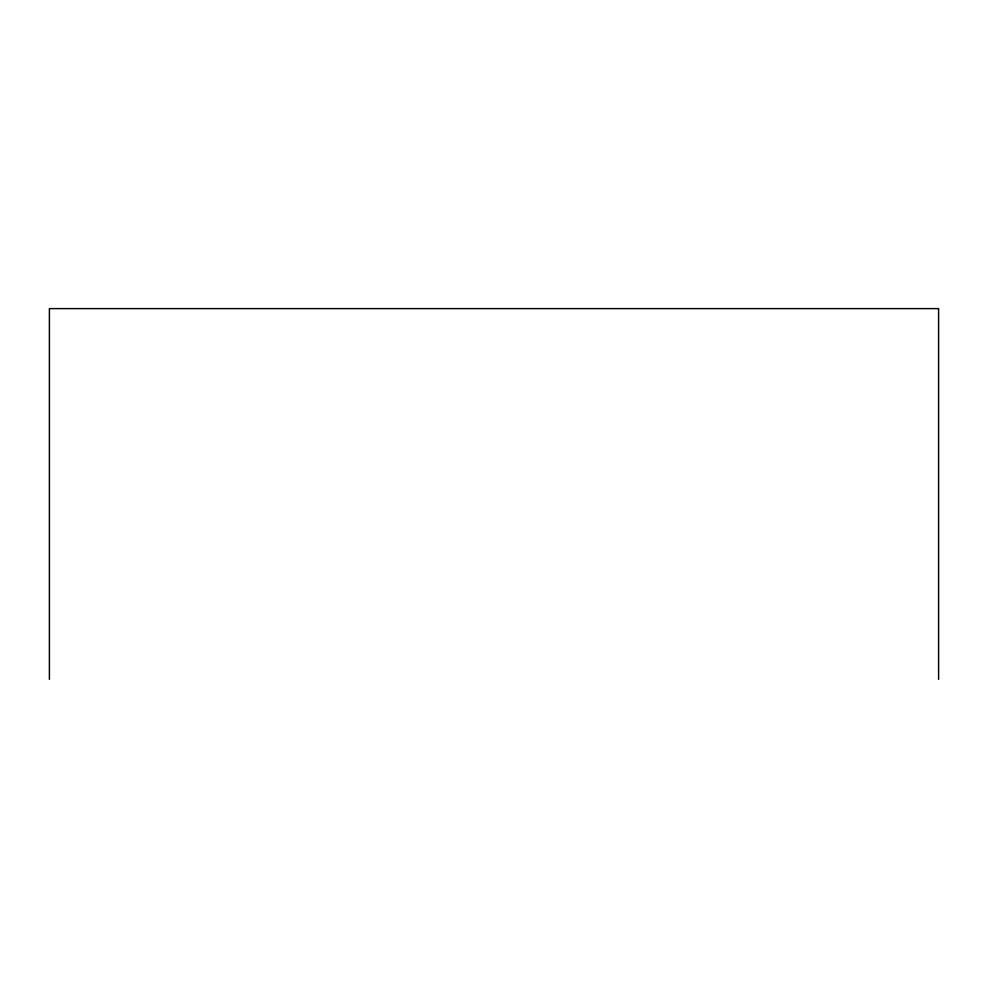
<?xml version="1.0" encoding="UTF-8"?>
<svg xmlns="http://www.w3.org/2000/svg" width="988" height="988" viewBox="0 0 988 988"><rect width="100%" height="100%" fill="white"/><g stroke="black" fill="none" stroke-linecap="round" stroke-linejoin="round"><path stroke-width="1.48" d="M938.6 679.386L938.6 308.614L49.4 308.614L49.4 679.386"/></g></svg>
